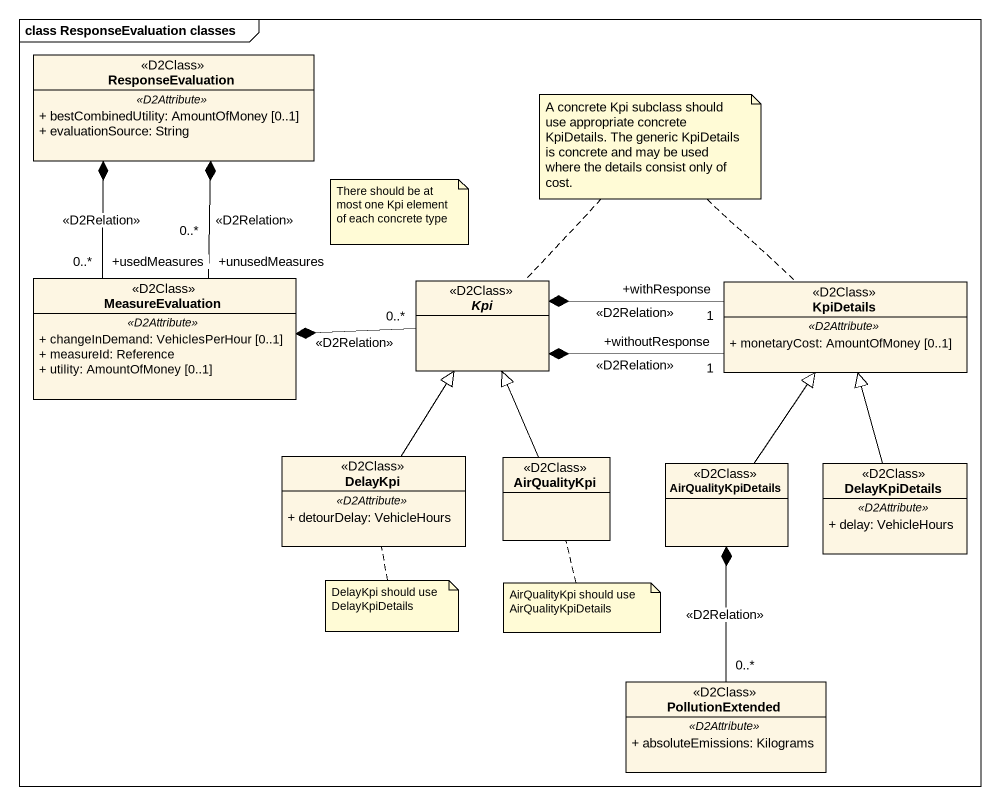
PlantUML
@startuml
mainframe class ResponseEvaluation classes
hide circle
hide empty members
skinparam classAttributeIconSize 0
class ResponseEvaluation <<D2Class>> {
  .. <<D2Attribute>> ..
  + bestCombinedUtility: AmountOfMoney [0..1]
  + evaluationSource: String
}
class MeasureEvaluation <<D2Class>> {
  .. <<D2Attribute>> ..
  + changeInDemand: VehiclesPerHour [0..1]
  + measureId: Reference
  + utility: AmountOfMoney [0..1]
}
abstract class Kpi <<D2Class>>
class KpiDetails <<D2Class>> {
  .. <<D2Attribute>> ..
  + monetaryCost: AmountOfMoney [0..1]
}
class DelayKpi <<D2Class>> {
  .. <<D2Attribute>> ..
  + detourDelay: VehicleHours
}
class AirQualityKpi <<D2Class>>
class AirQualityKpiDetails <<D2Class>>
class DelayKpiDetails <<D2Class>> {
  .. <<D2Attribute>> ..
  + delay: VehicleHours
}
class PollutionExtended <<D2Class>> {
  .. <<D2Attribute>> ..
  + absoluteEmissions: Kilograms
}
MeasureEvaluation "+usedMeasures\n0..*" -up-* ResponseEvaluation : <<D2Relation>>
MeasureEvaluation "+unusedMeasures\n0..*" -up-* ResponseEvaluation : <<D2Relation>>
Kpi "0..*" -left-* MeasureEvaluation : <<D2Relation>>
KpiDetails "+withResponse\n1" -left-* Kpi : <<D2Relation>>
KpiDetails "+withoutResponse\n1" -left-* Kpi : <<D2Relation>>
DelayKpi -up-|> Kpi
AirQualityKpi -up-|> Kpi
AirQualityKpiDetails -up-|> KpiDetails
DelayKpiDetails -up-|> KpiDetails
PollutionExtended "0..*" -up-* AirQualityKpiDetails : <<D2Relation>>
note as N1
  A concrete Kpi subclass should use appropriate concrete KpiDetails. The generic KpiDetails is concrete and may be used where the details consist only of cost.
end note
N1 .. KpiDetails
N1 .. Kpi
note as N2
  There should be at most one Kpi element of each concrete type
end note
note bottom of DelayKpi : DelayKpi should use DelayKpiDetails
note bottom of AirQualityKpi : AirQualityKpi should use AirQualityKpiDetails
@enduml
